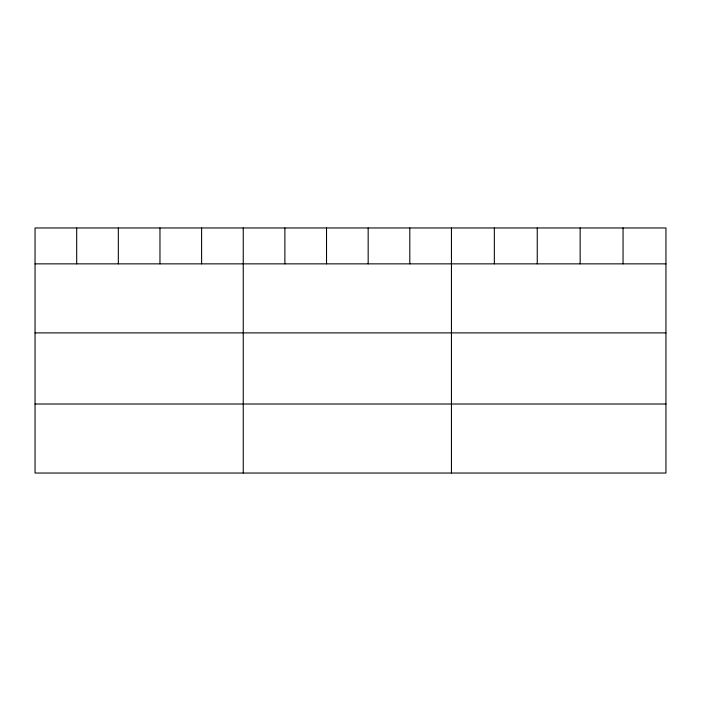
<?xml version="1.0" encoding="UTF-8"?>
<svg xmlns="http://www.w3.org/2000/svg" width="701" height="701" viewBox="0 0 701 701"><rect width="100%" height="100%" fill="white"/><g stroke="black" fill="none" stroke-linecap="round" stroke-linejoin="round"><path stroke-width="1.05" d="M665.95 263.856L665.95 473.035L35.05 473.035L35.05 227.965L665.95 227.965L665.95 263.856L35.05 263.856M35.05 332.887L665.95 332.887M35.05 404.013L665.95 404.013M623.049 227.965L623.049 263.856M580.148 227.965L580.148 263.856M537.246 227.965L537.246 263.856M494.345 227.965L494.345 263.856M451.444 227.965L451.444 473.035M409.805 227.965L409.805 263.856M368.165 227.965L368.165 263.856M326.526 227.965L326.526 263.856M284.886 227.965L284.886 263.856M243.247 227.965L243.247 473.035M201.608 227.965L201.608 263.856M159.968 227.965L159.968 263.856M118.329 227.965L118.329 263.856M76.689 227.965L76.689 263.856"/></g></svg>
